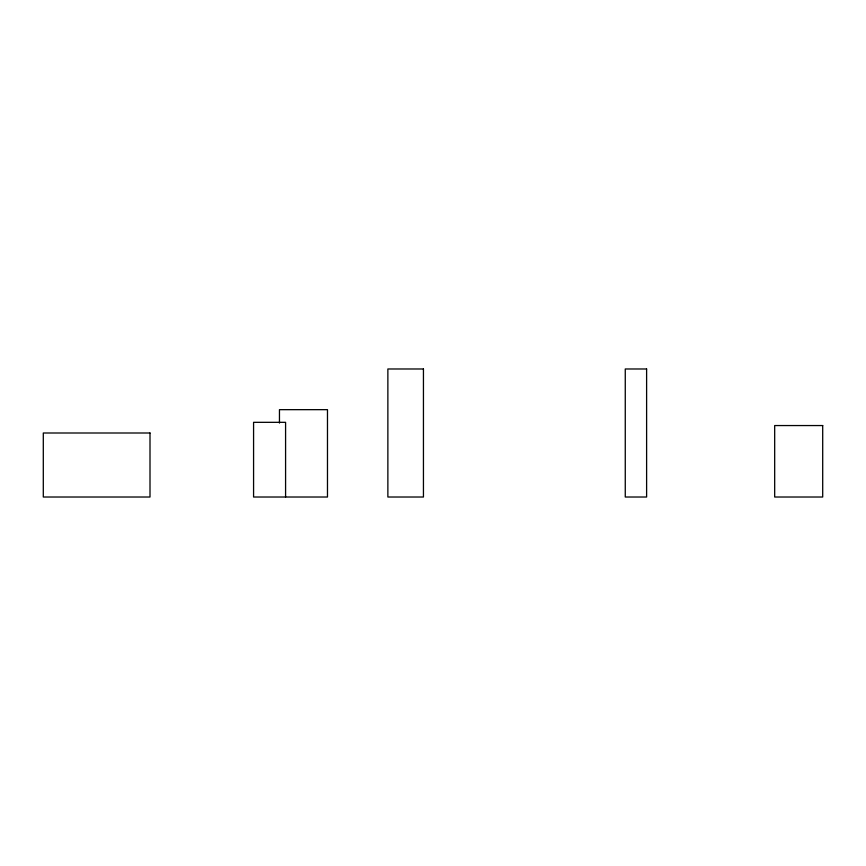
<?xml version="1.0" encoding="UTF-8"?>
<svg xmlns="http://www.w3.org/2000/svg" width="866" height="866" viewBox="0 0 866 866"><rect width="100%" height="100%" fill="white"/><g stroke="black" fill="none" stroke-linecap="round" stroke-linejoin="round"><path stroke-width="1.3" d="M285.585 497.019L285.585 422.327L253.576 422.327L253.576 497.019L327.478 497.019L327.478 409.661L279.458 409.661L279.458 423.095M423.442 368.981L387.871 368.981L387.871 497.019L423.442 497.019L423.442 368.981M646.61 368.981L625.263 368.981L625.263 497.019L646.61 497.019L646.61 368.981M822.7 425.552L774.68 425.552L774.68 497.019L822.7 497.019L822.7 425.552M150.002 433L43.3 433L43.3 497.019L150.002 497.019L150.002 433"/></g></svg>
